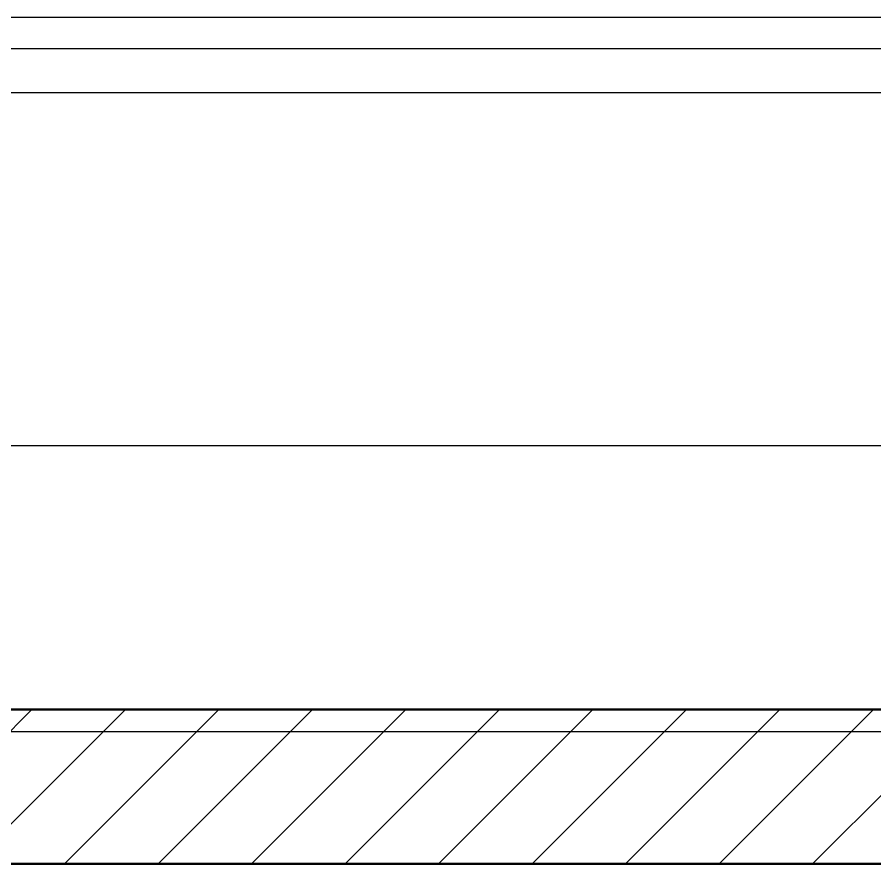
# Model space of a CAD drawing. Extents: x 0 to 756, y -25 to 420.
# Drawn here: x 155.55 to 194.47, y 376.58 to 415 of the extents above; entities that cross this region are included whole.
import ezdxf

# ---------------------------------------------------------------- set-up
doc = ezdxf.new("R2010")
doc.units = 0
doc.layers.get('0').update_dxf_attribs({"lineweight": 25})
for name, color, linetype, lineweight in [('A_Aussenwand', 7, 'Continuous', 25), ('Standard', 7, 'Continuous', 25), ('WAND_HOLZ_TRAGEND', 7, 'Continuous', 13), ('X_Planrahmen', 7, 'Continuous', 25)]:
    doc.layers.add(name, color=color, linetype=linetype, lineweight=lineweight)
doc.layers.add('A_Geschossdecke', color=7, linetype='Continuous', lineweight=25, true_color=0x008080)

# ---------------------------------------------------------------- blocks, each defined once
blk = doc.blocks.new('Blockreferenz-A0T78P2KOY', base_point=(0, -25))
at = {"layer": 'X_Planrahmen', "color": 0, "linetype": 'ByBlock', "lineweight": -2, "ltscale": 0.25}
blk.add_line((20, 415), (589, 415), dxfattribs=at)
blk = doc.blocks.new('Referenz-A0T78P30OY')
at = {"layer": 'Standard', "color": 0, "lineweight": -2}
for p, q in [((88.607, 413.578), (428.607, 413.578)), ((90.607, 411.578), (426.607, 411.578)), ((88.607, 395.557), (251.057, 395.557))]:
    blk.add_line(p, q, dxfattribs=at)
at = {"layer": 'WAND_HOLZ_TRAGEND', "color": 0, "lineweight": 50}
for p, q in [((209.407, 383.578), (125.607, 383.578)), ((125.607, 383.578), (209.407, 383.578)), ((125.607, 376.578), (209.407, 376.578)), ((209.407, 376.578), (125.607, 376.578))]:
    blk.add_line(p, q, dxfattribs=at)
blk = doc.blocks.new('Wand-A0T78P34OY', base_point=(118.607, 376.578))
at = {"color": 0, "linetype": 'ByBlock', "lineweight": -2, "ltscale": 0.25}
for p, q in [((118.607, 383.578), (209.407, 383.578)), ((125.607, 376.578), (209.407, 376.578))]:
    blk.add_line(p, q, dxfattribs=at)
at = {"color": 0, "lineweight": -2}
for p, q in [((149.224, 376.578), (156.224, 383.578)), ((153.466, 376.578), (160.466, 383.578)), ((157.709, 376.578), (164.709, 383.578)), ((161.952, 376.578), (168.952, 383.578)), ((166.194, 376.578), (173.194, 383.578)), ((170.437, 376.578), (177.437, 383.578)), ((174.68, 376.578), (181.68, 383.578)), ((178.922, 376.578), (185.922, 383.578)), ((183.165, 376.578), (190.165, 383.578)), ((187.408, 376.578), (194.408, 383.578)), ((191.65, 376.578), (198.65, 383.578))]:
    blk.add_line(p, q, dxfattribs=at)
blk = doc.blocks.new('Geschossdecke-A0T78P4UOY', base_point=(119.607, 24.521))
at = {"color": 0, "linetype": 'ByBlock', "lineweight": -2, "ltscale": 0.25}
blk.add_line((119.607, 382.578), (397.607, 382.578), dxfattribs=at)

msp = doc.modelspace()

# ---------------------------------------------------------------- block references
at = {"ltscale": 0.25}
msp.add_blockref('Blockreferenz-A0T78P2KOY', (0, -25), dxfattribs=at)
at = {"color": 8, "lineweight": 25, "ltscale": 0.25, "true_color": 0x808080}
msp.add_blockref('Referenz-A0T78P30OY', (0, 0), dxfattribs=at)
at = {"layer": 'A_Aussenwand', "ltscale": 0.25}
msp.add_blockref('Wand-A0T78P34OY', (118.607, 376.578), dxfattribs=at)
at = {"layer": 'A_Geschossdecke', "ltscale": 0.25}
msp.add_blockref('Geschossdecke-A0T78P4UOY', (119.607, 24.521), dxfattribs=at)

doc.saveas('drawing.dxf')
